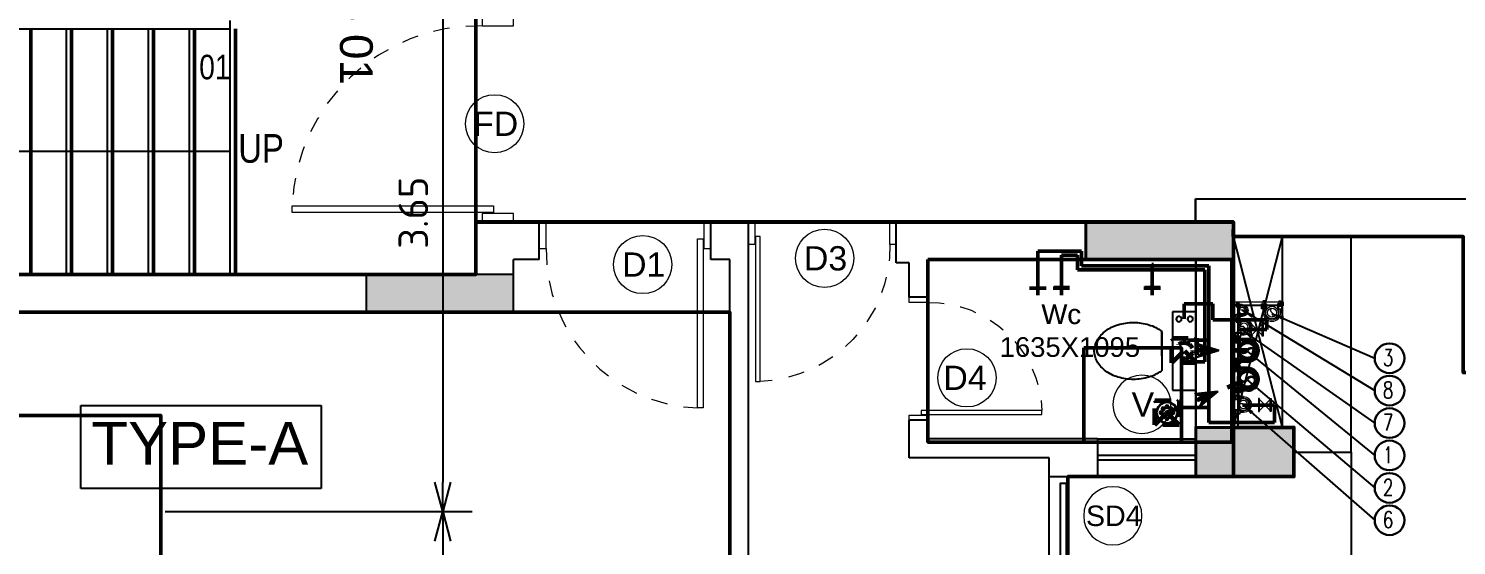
# Model space of a CAD drawing. Header units: inches. Extents: x 0 to 429, y 0 to 146.
# Drawn here: x 191.79 to 200.51, y 111.17 to 114.33 of the extents above; entities that cross this region are included whole.
import ezdxf
from ezdxf.enums import TextEntityAlignment as Align

# ---------------------------------------------------------------- set-up
doc = ezdxf.new("R2010")
doc.units = ezdxf.units.IN
doc.header["$MEASUREMENT"] = 0
doc.linetypes.add('Xr-4BHK-A-B-Ground-Sub$0$HIDDEN', pattern=[0.375, 0.25, -0.125])
doc.layers.get('DEFPOINTS').update_dxf_attribs({"lineweight": 18})
for name, color, linetype, lineweight in [('FLOOR-GROUND', 7, 'Continuous', 50), ('XR-4BHK-A-B-GROUND-SUB$0$1PL-SHAFT-PIPE-TEXT-50', 213, 'Continuous', 30), ('XR-4BHK-A-B-GROUND-SUB$0$DOOR', 34, 'Continuous', 20), ('XR-4BHK-A-B-GROUND-SUB$0$TOWER-COL', 1, 'Continuous', 40), ('XR-4BHK-A-B-GROUND-SUB$0$TOWER-COL-HATCH', 9, 'Continuous', 5), ('XR-4BHK-A-B-GROUND-SUB$0$WALL', 7, 'Continuous', 30)]:
    doc.layers.add(name, color=color, linetype=linetype, lineweight=lineweight)
doc.layers.add('XR-4BHK-A-B-GROUND-SUB$0$1PL-SHAFT-PIPE', color=7, linetype='Continuous')
doc.layers.add('XR-4BHK-A-B-GROUND-SUB$0$ELE', color=4, linetype='Continuous')
doc.layers.add('XR-4BHK-A-B-GROUND-SUB$0$SEWERARE LINE', color=7, linetype='Continuous', lineweight=35, true_color=0xca2d12)
doc.layers.add('XR-4BHK-A-B-GROUND-SUB$0$WATER SUPPLAY', color=7, linetype='Continuous', lineweight=0, true_color=0x00f000)
doc.styles.add('Sanvi Common', font='isocpeur.ttf')
doc.styles.get("Standard").update_dxf_attribs({"font": 'arial.ttf'})
doc.styles.add('Xr-4BHK-A-B-Ground-Sub$0$$0$DIM', font='arial.ttf', dxfattribs={"height": 4})
doc.styles.add('Xr-4BHK-A-B-Ground-Sub$0$$1$Standard', font='arial.ttf')
doc.styles.add('Xr-4BHK-A-B-Ground-Sub$0$AUDIT_D_080506184754-0', font='romans.shx')
doc.styles.add('Xr-4BHK-A-B-Ground-Sub$0$DIM', font='arial.ttf')
doc.styles.add('Xr-4BHK-A-B-Ground-Sub$0$Standard', font='ARIALN.TTF')
doc.styles.add('Xr-4BHK-A-B-Typical-Sub$0$DIM', font='arial.ttf')
doc.dimstyles.new('Sanvi Common', dxfattribs={"dimtxt": 0.18, "dimasz": 0.18, "dimexe": 0.18, "dimexo": 0.0625, "dimgap": 0.09, "dimtad": 1, "dimzin": 0, "dimdsep": 46, "dimtxsty": 'Sanvi Common', "dimblk": 'OPEN30', "dimcen": 0.09, "dimclrd": 68, "dimclre": 68, "dimclrt": 40, "dimadec": 0, "dimazin": 0, "dimtfac": 1, "dimtofl": 0, "dimtmove": 0, "dimatfit": 3, "dimldrblk": 'OPEN30', "dimfxl": 1, "dimtolj": 1, "dimtzin": 0, "dimarcsym": 0})
doc.dimstyles.new('Xr-4BHK-A-B-Ground-Sub$0$DIM 75', dxfattribs={"dimtxt": 75, "dimasz": 75, "dimexe": 0.18, "dimexo": 0.0625, "dimgap": 0.09, "dimtad": 0, "dimtih": 1, "dimtoh": 1, "dimdec": 0, "dimzin": 0, "dimdsep": 46, "dimtxsty": 'Xr-4BHK-A-B-Ground-Sub$0$Standard', "dimcen": 0.09, "dimclrd": 256, "dimclre": 256, "dimclrt": 256, "dimadec": 0, "dimazin": 0, "dimtfac": 1, "dimtdec": 0, "dimtofl": 0, "dimtmove": 0, "dimatfit": 3, "dimfxl": 1, "dimtolj": 1, "dimtzin": 0, "dimarcsym": 0})

# ---------------------------------------------------------------- blocks, each defined once
blk = doc.blocks.new('Xr-4BHK-A-B-Ground-Sub$0$d-750')
at = {"layer": 'XR-4BHK-A-B-GROUND-SUB$0$DOOR'}
for p, q in [((0, 718.7), (0, 750)), ((0, 750), (115, 750)), ((115, 750), (115, 718.7)), ((115, 718.7), (0, 718.7)), ((0, 0), (0, 31.2)), ((0, 31.2), (115, 31.2)), ((115, 31.2), (115, 0)), ((115, 0), (0, 0))]:
    blk.add_line(p, q, dxfattribs=at)
blk.add_lwpolyline([(73.9, 34.2), (811.3, 34.2), (811.3, 59.2), (73.9, 59.2)], close=True, dxfattribs=at)
at = {"layer": 'XR-4BHK-A-B-GROUND-SUB$0$DOOR', "color": 8, "linetype": 'Xr-4BHK-A-B-Ground-Sub$0$HIDDEN', "extrusion": (0, 0, -1)}
blk.add_ellipse((125, 31.2), major_axis=(218.4, 652.1), ratio=0.99874, start_param=-0.33813, end_param=1.207251, dxfattribs=at)
blk = doc.blocks.new('Xr-4BHK-A-B-Ground-Sub$0$1111')
for p, q in [((-6719.3, 24832.2), (-6719.3, 24832.2)), ((-6770.3, 24610.7), (-7008.8, 24610.7)), ((-6918.9, 24610.7), (-6770.3, 24610.7)), ((-7128.5, 24545.5), (-7128.5, 24404.3)), ((-6650.6, 24545.5), (-7128.5, 24545.5)), ((-6650.6, 24404.3), (-6650.6, 24545.5)), ((-7128.5, 24404.3), (-6650.6, 24404.3)), ((-6849.6, 24404.3), (-6849.6, 24404.3)), ((-6703, 24404.3), (-6703, 24404.3))]:
    blk.add_line(p, q)
at = {"extrusion": (0, 0, -1)}
for centre, major_axis, ratio, start_param, end_param in [((-6811.4, 24807.2), (175.8, 175.8), 1, 4.219591, 4.555787), ((-6859.2, 24842), (-134, 134), 1, 6.126583, 6.550859), ((-6889.6, 24895.3), (90.6, 90.6), 1, -1.303122, -0.785398), ((-6889.6, 24895.3), (-90.6, 90.6), 1, 0.785398, 1.303122), ((-6919.9, 24842), (134, 134), 1, -0.267674, 0.156602), ((-6967.7, 24807.2), (-175.8, 175.8), 1, 1.727398, 2.063595), ((-6735.9, 24784.5), (231.5, 231.5), 1, 3.926991, 4.219591), ((-7043.2, 24784.5), (231.5, 231.5), 1, 0.492798, 0.785398), ((-6735.9, 24784.5), (-231.5, 231.5), 1, 5.205187, 5.497787), ((-7043.2, 24784.5), (231.5, 231.5), 1, 0.785398, 1.077998), ((-6811.4, 24761.7), (-175.8, 175.8), 1, 4.868991, 5.205187), ((-6967.7, 24761.7), (-231.2, 91.4), 0.988951, 3.056609, 3.421062), ((-6859.2, 24726.9), (-134, 134), 1, 4.837165, 4.868991), ((-6694.7, 24507), (-11.5, 11.5), 1, 3.141593, 9.424778), ((-6694.7, 24437.2), (11.5, 11.5), 1, 1.570796326805002, 7.853981633984588)]:
    blk.add_ellipse(centre, major_axis=major_axis, ratio=ratio, start_param=start_param, end_param=end_param, dxfattribs=at)
blk = doc.blocks.new('Xr-4BHK-A-B-Ground-Sub$0$core typ')
at = {"layer": 'XR-4BHK-A-B-GROUND-SUB$0$ELE'}
for p, q in [((-6044.6, 4565.2), (-5744.6, 5730.5)), ((-5744.6, 4565.2), (-6044.6, 5730.5)), ((-5744.6, 4565.2), (-5744.6, 5730.5)), ((-5324.6, 4415), (-5324.6, 5730.3))]:
    blk.add_line(p, q, dxfattribs=at)
at = {"layer": 'XR-4BHK-A-B-GROUND-SUB$0$WALL'}
for p, q in [((-6275, 5960.5), (-4410, 5960.2)), ((-6275, 5820), (-6275, 5960.5)), ((-4640, 5730.2), (-6045, 5730.5)), ((-6274.6, 4565.2), (-6274.6, 5590.2)), ((-6044.6, 4565.2), (-6044.6, 5590.2))]:
    blk.add_line(p, q, dxfattribs=at)
blk = doc.blocks.new('Xr-4BHK-A-B-Ground-Sub$0$REV.CO.')
at = {"layer": 'XR-4BHK-A-B-GROUND-SUB$0$TOWER-COL-HATCH'}
blk.add_hatch(color=256, dxfattribs=at).paths.add_polyline_path([(459246.1, 7219.8), (459246.1, 6920), (458646.1, 6920), (458646.1, 7219.8)])
h = blk.add_hatch(color=256, dxfattribs=at)
h.dxf.hatch_style = 1
h.paths.add_polyline_path([(458876.1, 5665), (458876.1, 5895), (457975.6, 5895), (457975.6, 5665)])
at = {"layer": 'XR-4BHK-A-B-GROUND-SUB$0$TOWER-COL'}
for points in [[(459246.1, 7219.8), (459246.1, 6920), (458646.1, 6920), (458646.1, 7219.8)], [(458876.1, 5895), (458876.1, 5665), (457975.6, 5665), (457975.6, 5895)]]:
    blk.add_lwpolyline(points, close=True, dxfattribs=at)
blk = doc.blocks.new('Xr-4BHK-A-B-Ground-Sub$0$$0$DOOR NO')
at = {"lineweight": 0}
blk.add_circle((0, 0), 10, dxfattribs=at)
at = {"style": 'Xr-4BHK-A-B-Ground-Sub$0$$0$DIM'}
blk.add_attdef('X1', text='', height=9, dxfattribs=at).set_placement((0, 0), align=Align.MIDDLE_CENTER)
blk = doc.blocks.new('_Open30')
at = {"color": 0, "linetype": 'ByBlock', "lineweight": -2}
for p, q in [((-1, 0.268), (0, 0)), ((0, 0), (-1, -0.268)), ((0, 0), (-1, 0))]:
    blk.add_line(p, q, dxfattribs=at)
blk = doc.blocks.new('*D126')
at = {"color": 68, "lineweight": -2, "transparency": 16777216}
for p, q in [((194.3665, 115.0265), (194.4975, 115.0265)), ((194.3175, 114.8465), (194.3175, 111.5565)), ((192.6227, 111.3765), (194.4975, 111.3765))]:
    blk.add_line(p, q, dxfattribs=at)
at = {"layer": 'DEFPOINTS', "color": 0, "transparency": 16777216}
for p in [(194.304, 115.0265), (192.5602, 111.3765), (194.3175, 111.3765)]:
    blk.add_point(p, dxfattribs=at)
at = {"color": 68, "lineweight": -2, "transparency": 16777216, "xscale": 0.18, "yscale": 0.18, "zscale": 0.18}
for p, rotation in [((194.3175, 115.0265), 90), ((194.3175, 111.3765), 270)]:
    blk.add_blockref('_Open30', p, dxfattribs=dict(at, rotation=rotation))
at = {"color": 40, "transparency": 16777216, "insert": (194.1375, 113.2015), "char_height": 0.18, "attachment_point": 5, "rotation": 90, "style": 'Sanvi Common'}
blk.add_mtext('\\A1;3.65', dxfattribs=at)
blk = doc.blocks.new('*D127')
at = {"color": 68, "lineweight": -2, "transparency": 16777216}
for p, q in [((192.6227, 111.3765), (194.4975, 111.3765)), ((194.3175, 111.1965), (194.3175, 106.6965)), ((194.3665, 106.5165), (194.4975, 106.5165))]:
    blk.add_line(p, q, dxfattribs=at)
at = {"layer": 'DEFPOINTS', "color": 0, "transparency": 16777216}
for p in [(192.5602, 111.3765), (194.304, 106.5165), (194.3175, 106.5165)]:
    blk.add_point(p, dxfattribs=at)
at = {"color": 68, "lineweight": -2, "transparency": 16777216, "xscale": 0.18, "yscale": 0.18, "zscale": 0.18}
for p, rotation in [((194.3175, 111.3765), 90), ((194.3175, 106.5165), 270)]:
    blk.add_blockref('_Open30', p, dxfattribs=dict(at, rotation=rotation))
at = {"color": 40, "transparency": 16777216, "insert": (194.1375, 108.9465), "char_height": 0.18, "attachment_point": 5, "rotation": 90, "style": 'Sanvi Common'}
blk.add_mtext('\\A1;4.86', dxfattribs=at)
blk = doc.blocks.new('Xr-4BHK-A-B-Ground-Sub$0$CI100')
at = {"layer": 'XR-4BHK-A-B-GROUND-SUB$0$SEWERARE LINE', "ltscale": 100}
for p, q in [((-78.9, 0), (-78.9, 11.5)), ((-74, 60.7), (-74, 11.5)), ((-66, 60.7), (-66, 11.5)), ((-61.1, 0), (-61.1, 11.5)), ((61.1, 0), (61.1, 11.5)), ((66, 60.7), (66, 11.5)), ((74, 60.7), (74, 11.5)), ((78.9, 0), (78.9, 11.5)), ((-78.9, -15.5), (-78.9, -4)), ((-74, 0), (-74, -4)), ((-74, -15.5), (-74, -37.3)), ((-74, -16.8), (-74, -37.3)), ((-66, -37.3), (-74, -37.3)), ((-66, 0), (-66, -4)), ((-66, -15.5), (-66, -37.3)), ((-66, -16.8), (-66, -37.3)), ((-61.1, -15.5), (-61.1, -4)), ((61.1, -15.5), (61.1, -4)), ((66, 0), (66, -4)), ((66, -15.5), (66, -37.3)), ((66, -16.8), (66, -37.3)), ((66, -37.3), (74, -37.3)), ((74, 0), (74, -4)), ((74, -15.5), (74, -37.3)), ((74, -16.8), (74, -37.3)), ((78.9, -15.5), (78.9, -4))]:
    blk.add_line(p, q, dxfattribs=at)
for points in [[(-85.4, 0), (-54.6, 0), (-54.6, 11.5), (-85.4, 11.5)], [(85.4, 0), (54.6, 0), (54.6, 11.5), (85.4, 11.5)], [(-85.4, -15.5), (-54.6, -15.5), (-54.6, -4), (-85.4, -4)], [(85.4, -15.5), (54.6, -15.5), (54.6, -4), (85.4, -4)]]:
    blk.add_lwpolyline(points, close=True, dxfattribs=at)
for radius in [60.7, 50]:
    blk.add_circle((0, 60.7), radius, dxfattribs=at)
for centre, radius, start, end in [((0, 60.7), 74, 0, 180), ((0, 60.7), 66, 0, 180), ((13.9, 85.7), 28.6, 119.0199, 240.9801), ((-13.9, 35.7), 28.6, 299.0199, 60.9801)]:
    blk.add_arc(centre, radius, start, end, dxfattribs=at)
blk = doc.blocks.new('Xr-4BHK-A-B-Ground-Sub$0$CI50')
at = {"ltscale": 100}
for p, q in [((-53.2, 2), (-53.2, 13.5)), ((-48.3, 35), (-48.3, 13.5)), ((-48.3, 2), (-48.3, -2)), ((-40.3, 35), (-40.3, 13.5)), ((-40.3, 2), (-40.3, -2)), ((-35.4, 2), (-35.4, 13.5)), ((35.4, 2), (35.4, 13.5)), ((40.3, 35), (40.3, 13.5)), ((40.3, 2), (40.3, -2)), ((48.3, 35), (48.3, 13.5)), ((48.3, 2), (48.3, -2)), ((53.2, 2), (53.2, 13.5)), ((-53.2, -13.5), (-53.2, -2)), ((-48.3, -13.5), (-48.3, -30.6)), ((-48.3, -14.8), (-48.3, -30.6)), ((-40.3, -30.6), (-48.3, -30.6)), ((-40.3, -13.5), (-40.3, -30.6)), ((-40.3, -14.8), (-40.3, -30.6)), ((-35.4, -13.5), (-35.4, -2)), ((35.4, -13.5), (35.4, -2)), ((40.3, -13.5), (40.3, -30.6)), ((40.3, -14.8), (40.3, -30.6)), ((40.3, -30.6), (48.3, -30.6)), ((48.3, -13.5), (48.3, -30.6)), ((48.3, -14.8), (48.3, -30.6)), ((53.2, -13.5), (53.2, -2))]:
    blk.add_line(p, q, dxfattribs=at)
for points in [[(-57.9, 2), (-30.9, 2), (-30.9, 13.5), (-57.9, 13.5)], [(57.9, 2), (30.9, 2), (30.9, 13.5), (57.9, 13.5)], [(-57.9, -13.5), (-30.9, -13.5), (-30.9, -2), (-57.9, -2)], [(57.9, -13.5), (30.9, -13.5), (30.9, -2), (57.9, -2)]]:
    blk.add_lwpolyline(points, close=True, dxfattribs=at)
for radius in [35, 25]:
    blk.add_circle((0, 35), radius, dxfattribs=at)
for centre, radius, start, end in [((0, 35), 48.3, 0, 180), ((0, 35), 40.3, 360, 180), ((6.9, 47.5), 14.3, 119.0199, 240.9801), ((-6.9, 22.5), 14.3, 299.0199, 60.9801)]:
    blk.add_arc(centre, radius, start, end, dxfattribs=at)
blk = doc.blocks.new('Xr-4BHK-A-B-Ground-Sub$0$A6')
at = {"linetype": 'Continuous', "lineweight": -3}
h = blk.add_hatch(dxfattribs=at)
h.set_pattern_fill('ANSI31', color=8, scale=51.850019, angle=269.98621, style=0)
h.set_pattern_definition([(314.9862146, (-3558.9815, 121585.5365), (4.58404006, 4.58183475), [])])
h.paths.add_polyline_path([(-42.5, 41.5), (0, 0), (-42.5, -41.5), (91.7, 0)])
for p, q in [((-42.5, 41.5), (0, 0)), ((91.7, 0), (-42.5, 41.5)), ((-42.5, -41.5), (0, 0)), ((0, 0), (91.7, 0)), ((91.7, 0), (-42.5, -41.5))]:
    blk.add_line(p, q, dxfattribs=at)
blk = doc.blocks.new('Xr-4BHK-A-B-Ground-Sub$0$FT 100')
at = {"linetype": 'Continuous'}
blk.add_ellipse((0, 0), major_axis=(63.4, -2.9), ratio=1, start_param=0.046079, end_param=6.329264, dxfattribs=at)
for centre in [(-36.7, 0), (-23.3, 23.3), (0, 35.4), (0, 0), (23.3, 23.3), (36.7, 0), (-23.3, -23.3), (0, -35.4), (23.3, -23.3)]:
    blk.add_ellipse(centre, major_axis=(7.97, 0), ratio=1)
blk = doc.blocks.new('Xr-4BHK-A-B-Ground-Sub$0$P-VALVE')
at = {"linetype": 'Continuous'}
for p, q in [((-19.7, 19), (19.7, 19)), ((-19.7, 16.4), (-19.7, 19)), ((19.7, 16.4), (-19.7, 16.4)), ((-17, -16.4), (17, 16.4)), ((-17, 16.4), (17, -16.4)), ((19.7, 19), (19.7, 16.4)), ((19.7, -16.4), (-19.7, -16.4)), ((-19.7, -16.4), (-19.7, -19)), ((-19.7, -19), (19.7, -19)), ((19.7, -19), (19.7, -16.4))]:
    blk.add_line(p, q, dxfattribs=at)
blk = doc.blocks.new('Xr-4BHK-A-B-Ground-Sub$0$A$C14D55273')
at = {"layer": 'XR-4BHK-A-B-GROUND-SUB$0$WATER SUPPLAY', "lineweight": 50}
for p, q in [((11315.4, -13852.7), (11315.4, -13952.7)), ((11886.6, -13810.6), (11485.1, -13810.6)), ((11485.1, -13810.6), (11485.1, -14767.6)), ((11886.6, -13916.8), (11886.6, -13810.6)), ((11272.9, -13902.7), (11485.1, -13902.7)), ((11691.7, -13916.8), (11886.6, -13916.8)), ((11360.5, -14180.9), (11460.1, -14180.9)), ((11460.1, -14180.9), (11460.1, -14742.6)), ((11360.5, -14313.1), (11485.1, -14313.1)), ((11683.5, -14377.4), (11838.5, -14377.4)), ((11838.5, -14377.4), (11838.5, -14436.9)), ((11335.1, -14442.9), (11335.1, -14535.9)), ((11510.1, -14436.9), (11510.1, -14535.9)), ((11838.5, -14436.9), (11510.1, -14436.9)), ((11335.1, -14535.9), (11510.1, -14535.9)), ((10491.1, -14631.2), (10391.1, -14631.2)), ((10441.1, -14588.7), (10441.1, -14856.9)), ((10634.7, -14631.2), (10534.7, -14631.2)), ((10584.7, -14588.7), (10584.7, -14831.9)), ((11189.1, -14631.2), (11089.1, -14631.2)), ((11139.1, -14588.7), (11139.1, -14767.6)), ((11460.1, -14742.6), (10682.8, -14742.6)), ((10682.8, -14831.9), (10682.8, -14742.6)), ((11485.1, -14767.6), (10707.8, -14767.6)), ((10707.8, -14856.9), (10707.8, -14767.6)), ((10707.8, -14856.9), (10441.1, -14856.9)), ((10682.8, -14831.9), (10584.7, -14831.9))]:
    blk.add_line(p, q, dxfattribs=at)
at = {"layer": 'XR-4BHK-A-B-GROUND-SUB$0$WATER SUPPLAY', "lineweight": 50, "xscale": 2.000000000000041, "yscale": 2.000000000000041, "zscale": 2.000000000000041, "rotation": 90.00001157763748}
for p in [(11827.4, -13916.8), (11778.7, -14377.4)]:
    blk.add_blockref('Xr-4BHK-A-B-Ground-Sub$0$P-VALVE', p, dxfattribs=at)
blk = doc.blocks.new('Xr-4BHK-A-B-Ground-Sub$0$A$C2521575D')
at = {"layer": 'XR-4BHK-A-B-GROUND-SUB$0$1PL-SHAFT-PIPE-TEXT-50'}
for centre in [(13372.5, 14022.3), (13372.5, 13824.3), (13372.5, 13626.3), (13372.5, 13428.4), (13372.5, 13230.4), (13372.5, 13032.4)]:
    blk.add_circle(centre, 90.6, dxfattribs=at)
at = {"layer": 'XR-4BHK-A-B-GROUND-SUB$0$SEWERARE LINE', "linetype": 'Xr-4BHK-A-B-Ground-Sub$0$HIDDEN', "lineweight": 60, "ltscale": 200}
for p, q in [((12043.7, 13993.8), (12193.7, 14143.8)), ((12193.7, 13993.8), (12043.7, 14143.8)), ((12504.1, 14068.8, 0), (12118.4, 14068.8)), ((12013.8, 13689.9), (12504.1, 13893.2, 0)), ((11938.8, 13614.9), (12088.8, 13764.9)), ((12088.8, 13614.9), (11938.8, 13764.9))]:
    blk.add_line(p, q, dxfattribs=at)
for points in [[(12043.7, 14143.8), (12193.7, 14143.8), (12193.7, 13993.8), (12043.7, 13993.8)], [(11938.8, 13764.9), (12088.8, 13764.9), (12088.8, 13614.9), (11938.8, 13614.9)]]:
    blk.add_lwpolyline(points, close=True, dxfattribs=at)
blk.add_circle((12118.7, 14068.8), 50, dxfattribs=at)
at = {"layer": 'XR-4BHK-A-B-GROUND-SUB$0$WATER SUPPLAY'}
for p, q in [((12722.5, 14345.5), (12422.4, 14345.5)), ((12443.4, 14366.5), (12443.4, 13602.7))]:
    blk.add_line(p, q, dxfattribs=at)
for points in [[(12447.4, 14366.5), (12447.4, 13602.7), (12422.4, 13602.7), (12422.4, 14366.5)], [(12722.5, 14341.5), (12422.4, 14341.5), (12422.4, 14366.5), (12722.5, 14366.5)]]:
    blk.add_lwpolyline(points, close=True, dxfattribs=at)
at = {"layer": 'XR-4BHK-A-B-GROUND-SUB$0$1PL-SHAFT-PIPE', "xscale": 0.9405000000115251, "yscale": 0.9405000000115251, "zscale": 0.9405000000115251, "rotation": 270}
for p in [(12447.4, 14069.7, 0), (12447.4, 13894.2, 0)]:
    blk.add_blockref('Xr-4BHK-A-B-Ground-Sub$0$CI100', p, dxfattribs=at)
at = {"layer": 'XR-4BHK-A-B-GROUND-SUB$0$SEWERARE LINE', "linetype": 'Xr-4BHK-A-B-Ground-Sub$0$HIDDEN', "lineweight": 60, "ltscale": 200, "extrusion": (-7.24756e-22, -1.64894e-08, 1), "xscale": -1, "rotation": 179.986214620394}
for p in [(12238.4, 14068.8, 0), (12238.8, 14068.9, 0)]:
    blk.add_blockref('Xr-4BHK-A-B-Ground-Sub$0$A6', p, dxfattribs=at)
at = {"layer": 'XR-4BHK-A-B-GROUND-SUB$0$SEWERARE LINE', "linetype": 'Xr-4BHK-A-B-Ground-Sub$0$HIDDEN', "lineweight": 60, "ltscale": 200, "extrusion": (6.29674e-09, -1.52358e-08, 1), "xscale": -1, "rotation": 202.5069916498676}
blk.add_blockref('Xr-4BHK-A-B-Ground-Sub$0$A6', (12240, 13783.7, 0), dxfattribs=at)
at = {"layer": 'XR-4BHK-A-B-GROUND-SUB$0$SEWERARE LINE', "linetype": 'Xr-4BHK-A-B-Ground-Sub$0$HIDDEN', "lineweight": 60, "ltscale": 200, "xscale": -1, "rotation": 270}
blk.add_blockref('Xr-4BHK-A-B-Ground-Sub$0$FT 100', (12013.8, 13689.9), dxfattribs=at)
at = {"layer": 'XR-4BHK-A-B-GROUND-SUB$0$WATER SUPPLAY', "xscale": -1}
for name, p, rotation in [('Xr-4BHK-A-B-Ground-Sub$0$A$C14D55273', (783.9, -180.6), 180), ('Xr-4BHK-A-B-Ground-Sub$0$CI50', (12449.3, 14211.6), 270), ('Xr-4BHK-A-B-Ground-Sub$0$CI50', (12445.4, 13739.3), 270)]:
    blk.add_blockref(name, p, dxfattribs=dict(at, rotation=rotation))
at = {"layer": 'XR-4BHK-A-B-GROUND-SUB$0$WATER SUPPLAY'}
for p, xscale, yscale, zscale, rotation in [((12445.9, 14313.6), -0.75, 0.75, 0.75, 270), ((12654.7, 14339.3), 1.099999999976717, 1.099999999976717, 1.099999999976717, 180)]:
    blk.add_blockref('Xr-4BHK-A-B-Ground-Sub$0$CI50', p, dxfattribs=dict(at, xscale=xscale, yscale=yscale, zscale=zscale, rotation=rotation))
at = {"layer": 'XR-4BHK-A-B-GROUND-SUB$0$1PL-SHAFT-PIPE-TEXT-50', "style": 'Xr-4BHK-A-B-Ground-Sub$0$AUDIT_D_080506184754-0', "width": 0.75}
for s, p in [('3', (13363.9, 13976)), ('8', (13363.9, 13778)), ('7', (13363.9, 13580)), ('1', (13363.9, 13382)), ('2', (13363.9, 13184)), ('6', (13363.9, 12986))]:
    blk.add_text(s, height=100, dxfattribs=at).set_placement(p, align=Align.CENTER)
at = {"layer": 'XR-4BHK-A-B-GROUND-SUB$0$1PL-SHAFT-PIPE-TEXT-50'}
for points in [[(12472.2, 14317.5), (13281.8, 13824.3)], [(12654.7, 14295.3), (13281.8, 14022.3)], [(12472.2, 14194.4), (13281.8, 13626.3)], [(12504.5, 14064.2, 0), (13281.8, 13428.4, 0)], [(12504.5, 13888.7, 0), (13281.8, 13230.4, 0)], [(12476.1, 13738.6), (13281.8, 13032.4)]]:
    blk.add_leader(points, dimstyle='Xr-4BHK-A-B-Ground-Sub$0$DIM 75', dxfattribs=at)

msp = doc.modelspace()

# ---------------------------------------------------------------- hatches: boundary and pattern name
msp.add_hatch(color=256).paths.add_polyline_path([(193.8493, 112.8254), (193.8493, 112.5954), (194.7498, 112.5954), (194.7498, 112.8254)])

# ---------------------------------------------------------------- linework, layer by layer
for p, q in [((190.5203, 114.3255), (193.0203, 114.3255)), ((192.0203, 112.8255), (192.0203, 114.3255)), ((192.2703, 112.8255), (192.2703, 114.3255)), ((192.5203, 112.8255), (192.5203, 114.3255)), ((192.7703, 112.8255), (192.7703, 114.3255)), ((193.0203, 114.3255), (193.0203, 114.3755)), ((193.0203, 112.8255), (193.0203, 114.3255)), ((194.5199, 112.8252), (194.5199, 113.1452)), ((194.5199, 113.1452), (194.7499, 113.1452)), ((194.9053, 113.1452), (194.7499, 113.1452)), ((194.9053, 112.9152), (194.9053, 113.1452)), ((195.9553, 112.9152), (195.9553, 113.1452)), ((196.1853, 113.1452), (195.9553, 113.1452)), ((196.1853, 110.0052), (196.1853, 113.1452)), ((197.0853, 112.8952), (197.0853, 113.1452)), ((199.1453, 113.1452), (197.0853, 113.1452)), ((194.9053, 112.9152), (194.7499, 112.9152)), ((194.7499, 112.5952), (194.7499, 112.9152)), ((196.0703, 112.9152), (195.9553, 112.9152)), ((196.0703, 108.9877), (196.0703, 112.9152)), ((197.1653, 112.8952), (197.0853, 112.8952)), ((197.1653, 112.6852), (197.1653, 112.8952)), ((197.2803, 112.6852), (197.2803, 112.9152)), ((198.9153, 112.9152), (197.2803, 112.9152)), ((198.0974, 112.8952), (198.0974, 112.7259)), ((198.6511, 112.8952), (198.6511, 112.7259)), ((194.5199, 112.8252), (189.8803, 112.8252)), ((198.0504, 112.7504), (198.1443, 112.7504)), ((198.6041, 112.7504), (198.698, 112.7504)), ((197.2803, 112.6852), (197.1653, 112.6852)), ((197.2803, 112.6852), (197.2803, 111.9352)), ((194.7499, 112.5952), (190.1103, 112.5952)), ((192.1065, 112.0238), (193.5748, 112.0238)), ((192.1065, 111.5178), (192.1065, 112.0238)), ((193.5748, 112.0238), (193.5748, 111.5178)), ((197.1653, 111.7052), (197.1653, 111.9352)), ((197.2803, 111.9352), (197.1653, 111.9352)), ((197.2803, 111.8202), (197.2803, 111.9352)), ((198.3153, 111.8202), (197.2803, 111.8202)), ((198.3153, 111.8202), (198.3153, 111.5902)), ((198.3153, 111.8202), (198.9153, 111.8202)), ((198.0203, 111.7052), (197.1653, 111.7052)), ((198.0203, 111.5902), (198.0203, 111.7052)), ((198.3153, 111.7202), (198.9153, 111.7202)), ((198.9153, 111.6902), (198.3153, 111.6902)), ((198.0203, 111.5902), (198.3153, 111.5902)), ((198.0203, 110.3902), (198.0203, 111.5902)), ((198.1353, 110.3902), (198.1353, 111.5902)), ((198.9153, 111.5902), (198.3153, 111.5902)), ((193.5748, 111.5178), (192.1065, 111.5178))]:
    msp.add_line(p, q)
for points in [[(193.0203, 113.5755), (189.8148, 113.5755), (189.8148, 115.3755), (191.2142, 115.3755), (191.0846, 115.2096), (191.0628, 115.2959), (191.2142, 115.3755)], [(199.5153, 111.7402), (199.8653, 111.7402), (199.8657, 110.4952)]]:
    msp.add_lwpolyline(points)
for points in [[(193.8493, 112.8254), (193.8493, 112.5954), (194.7498, 112.5954), (194.7498, 112.8254)], [(198.1243, 110.9503), (198.0893, 110.9503), (198.0893, 111.5503), (198.1243, 111.5503)]]:
    msp.add_lwpolyline(points, close=True)
at = {"layer": 'FLOOR-GROUND', "color": 191}
for p, q in [((191.8011, 112.8254), (191.8011, 114.3254)), ((192.0511, 112.8254), (192.0511, 114.3254)), ((192.3011, 112.8254), (192.3011, 114.3254)), ((192.5511, 112.8254), (192.5511, 114.3254)), ((192.8011, 112.8254), (192.8011, 114.3254)), ((193.0511, 112.8254), (193.0511, 114.3254))]:
    msp.add_line(p, q, dxfattribs=at)
at = {"layer": 'FLOOR-GROUND', "color": 22}
for p, q in [((194.5199, 112.8252), (194.5199, 113.1452)), ((194.5199, 113.1452), (199.1453, 113.1452)), ((199.1453, 113.1452), (199.1448, 113.0557)), ((189.8803, 112.8252), (194.5199, 112.8252))]:
    msp.add_line(p, q, dxfattribs=at)
at = {"layer": 'FLOOR-GROUND', "color": 246}
msp.add_line((197.2803, 112.7165), (197.2803, 111.9664), dxfattribs=at)
at = {"layer": 'FLOOR-GROUND', "color": 26}
msp.add_line((194.9798, 112.5952), (195.9423, 112.5952), dxfattribs=at)
at = {"layer": 'FLOOR-GROUND', "color": 115}
msp.add_lwpolyline([(189.0531, 116.1254), (194.5199, 116.1254), (194.5199, 112.8254), (189.0531, 112.8254)], close=True, dxfattribs=at)
at = {"layer": 'FLOOR-GROUND', "color": 230}
msp.add_lwpolyline([(189.8803, 112.8249), (194.5199, 112.8249), (194.5199, 113.1449), (199.1453, 113.1449), (199.1453, 111.5904), (198.1353, 111.59), (198.1353, 110.0279), (199.0353, 110.0279), (199.8652, 110.0388), (199.8653, 107.085), (200.4653, 107.085), (200.4653, 105.39), (199.8653, 105.39), (199.8653, 100.83), (195.0703, 100.8299), (195.0703, 100.1405), (193.1153, 100.1405), (193.1153, 99.54), (191.9153, 99.54), (191.9153, 98.11), (187.5103, 98.11)], dxfattribs=at)
at = {"layer": 'FLOOR-GROUND', "color": 181}
msp.add_lwpolyline([(199.8653, 100.8302), (199.8653, 105.3902), (200.4653, 105.3902), (200.4653, 107.0857), (199.8653, 107.0857), (199.8653, 110.0282), (198.1353, 110.0282), (198.1353, 111.5902), (199.5153, 111.5902), (199.5153, 111.8904), (199.1452, 111.8904), (199.1453, 113.0556), (200.5494, 113.0557), (200.5494, 112.2257), (201.5302, 112.2257), (201.5303, 107.3254), (205.1903, 107.3252), (205.1894, 111.5904), (208.5853, 111.5904)], dxfattribs=at)
at = {"layer": 'FLOOR-GROUND', "color": 81}
msp.add_lwpolyline([(197.2803, 112.9152), (199.1367, 112.9152), (199.1367, 111.8008), (197.2803, 111.8008)], close=True, dxfattribs=at)
at = {"layer": 'FLOOR-GROUND', "color": 150}
msp.add_lwpolyline([(190.1103, 108.9452), (196.0703, 108.9452), (196.0703, 112.5952), (190.1103, 112.5952)], close=True, dxfattribs=at)
at = {"layer": 'FLOOR-GROUND', "color": 128}
msp.add_lwpolyline([(198.2315, 112.3757), (198.828, 112.3757), (198.828, 111.8008), (198.2315, 111.8008)], close=True, dxfattribs=at)
at = {"layer": 'FLOOR-GROUND', "color": 103}
msp.add_lwpolyline([(190.1103, 109.5952), (192.5952, 109.5952), (192.5952, 111.9635), (190.1103, 111.9635)], close=True, dxfattribs=at)

# ---------------------------------------------------------------- block references
at = {"xscale": 0.001, "yscale": 0.001, "zscale": 0.001}
for name, p in [('Xr-4BHK-A-B-Ground-Sub$0$A$C2521575D', (186.7264, 98.291)), ('Xr-4BHK-A-B-Ground-Sub$0$core typ', (205.1898, 107.3252))]:
    msp.add_blockref(name, p, dxfattribs=at)
for p, xscale, yscale, zscale, rotation in [((194.7498, 113.1454), -0.001666666782984976, 0.001666666782984976, 0.001666666783112987, 5.202686281791102e-08), ((195.9553, 113.1452), -0.001400000000008731, 0.001400000000008731, 0.001400000000008731, 90.000000052408)]:
    msp.add_blockref('Xr-4BHK-A-B-Ground-Sub$0$d-750', p, dxfattribs=dict(xscale=xscale, yscale=yscale, zscale=zscale, rotation=rotation))
ref = msp.add_blockref('Xr-4BHK-A-B-Ground-Sub$0$$0$DOOR NO', (194.6344, 113.7449), dxfattribs=dict(xscale=0.01778, yscale=0.01778, zscale=0.01778))
ref.add_attrib('X1', 'FD', dxfattribs={"height": 0.14817, "style": 'Xr-4BHK-A-B-Ground-Sub$0$$1$Standard'}).set_placement((194.6404, 113.7449), align=Align.MIDDLE_CENTER)
at = {"extrusion": (0, 0, -1)}
for name, p, xscale, yscale, zscale, rotation in [('Xr-4BHK-A-B-Ground-Sub$0$REV.CO.', (259.7308, 118.8104), 0.001, 0.001, -0.001, 180), ('Xr-4BHK-A-B-Ground-Sub$0$d-750', (-196.1853, 113.1452), -0.001200000000011642, 0.001200000000011642, -0.001200000000011642, 90.00000005280496), ('Xr-4BHK-A-B-Ground-Sub$0$d-750', (-197.1653, 111.9352), -0.001000064621213824, 0.001000064621213824, -0.001000064621213824, 5.33573984995428e-08), ('Xr-4BHK-A-B-Ground-Sub$0$1111', (-223.3196, 119.2472), -0.001, 0.001, -0.001, 270.0000001067217)]:
    msp.add_blockref(name, p, dxfattribs=dict(at, xscale=xscale, yscale=yscale, zscale=zscale, rotation=rotation))
ref = msp.add_blockref('Xr-4BHK-A-B-Ground-Sub$0$$0$DOOR NO', (196.649, 112.9234), dxfattribs=dict(xscale=0.01778, yscale=0.01778, zscale=0.01778))
ref.add_attrib('X1', 'D3', dxfattribs={"height": 0.14817, "style": 'Xr-4BHK-A-B-Ground-Sub$0$$1$Standard'}).set_placement((196.655, 112.9234), align=Align.MIDDLE_CENTER)
ref = msp.add_blockref('Xr-4BHK-A-B-Ground-Sub$0$$0$DOOR NO', (195.5389, 112.8853), dxfattribs=dict(xscale=0.01778, yscale=0.01778, zscale=0.01778))
ref.add_attrib('X1', 'D1', dxfattribs={"height": 0.14817, "style": 'Xr-4BHK-A-B-Ground-Sub$0$$1$Standard'}).set_placement((195.5448, 112.8853), align=Align.MIDDLE_CENTER)
ref = msp.add_blockref('Xr-4BHK-A-B-Ground-Sub$0$$0$DOOR NO', (197.5183, 112.1934), dxfattribs=dict(xscale=0.01778, yscale=0.01778, zscale=0.01778, rotation=180))
ref.add_attrib('X1', 'D4', dxfattribs={"height": 0.14817, "style": 'Xr-4BHK-A-B-Ground-Sub$0$$1$Standard'}).set_placement((197.5064, 112.1934), align=Align.MIDDLE_CENTER)
ref = msp.add_blockref('Xr-4BHK-A-B-Ground-Sub$0$$0$DOOR NO', (198.5867, 112.0314), dxfattribs=dict(xscale=-0.01778, yscale=0.01778, zscale=0.01778, rotation=180))
ref.add_attrib('X1', 'V', dxfattribs={"height": 0.1482, "style": 'Xr-4BHK-A-B-Ground-Sub$0$$1$Standard'}).set_placement((198.5927, 112.0314), align=Align.MIDDLE_CENTER)
ref = msp.add_blockref('Xr-4BHK-A-B-Ground-Sub$0$$0$DOOR NO', (198.4092, 111.3508), dxfattribs=dict(xscale=-0.01778, yscale=0.01778, zscale=0.01778, rotation=180))
ref.add_attrib('X1', 'SD4', dxfattribs={"height": 0.125, "style": 'Xr-4BHK-A-B-Ground-Sub$0$$1$Standard'}).set_placement((198.4152, 111.3508), align=Align.MIDDLE_CENTER)

# ---------------------------------------------------------------- texts
for s, height, style, p in [('01', 0.15, 'Xr-4BHK-A-B-Ground-Sub$0$Standard', (192.8303, 114.0162)), ('UP', 0.175, 'Xr-4BHK-A-B-Ground-Sub$0$Standard', (193.069, 113.507)), ('Wc', 0.12, 'Xr-4BHK-A-B-Ground-Sub$0$DIM', (197.9728, 112.522)), ('1635X1095', 0.12, 'Xr-4BHK-A-B-Ground-Sub$0$DIM', (197.7181, 112.3215))]:
    msp.add_text(s, height=height, dxfattribs=dict(style=style)).set_placement(p)
msp.add_text('TYPE-A', height=0.2625).set_placement((192.172, 111.6622))
at = {"layer": 'FLOOR-GROUND', "color": 115, "style": 'Xr-4BHK-A-B-Ground-Sub$0$DIM'}
msp.add_text('Stair - 01', height=0.2, rotation=270, dxfattribs=at).set_placement((193.7899, 114.5493), align=Align.MIDDLE_CENTER)
at = {"layer": 'FLOOR-GROUND', "color": 81, "style": 'Xr-4BHK-A-B-Typical-Sub$0$DIM'}
msp.add_text('Wc', height=0.12, dxfattribs=at).set_placement((197.9741, 112.522))

# ---------------------------------------------------------------- dimensions: what is measured, and where the dimension line sits
at = {"color": 2}
for base, p1, p2, picture, middle in [((194.3175, 111.3765), (194.304, 115.0265), (192.5602, 111.3765), '*D126', (194.1375, 113.2015)), ((194.3175, 106.5165), (192.5602, 111.3765), (194.304, 106.5165), '*D127', (194.1375, 108.9465))]:
    dim = msp.add_linear_dim(base=base, p1=p1, p2=p2, angle=90, dimstyle='Sanvi Common', dxfattribs=at)
    dim.commit()
    dim.dimension.update_dxf_attribs({"geometry": picture, "text_midpoint": middle})

doc.saveas('drawing.dxf')
